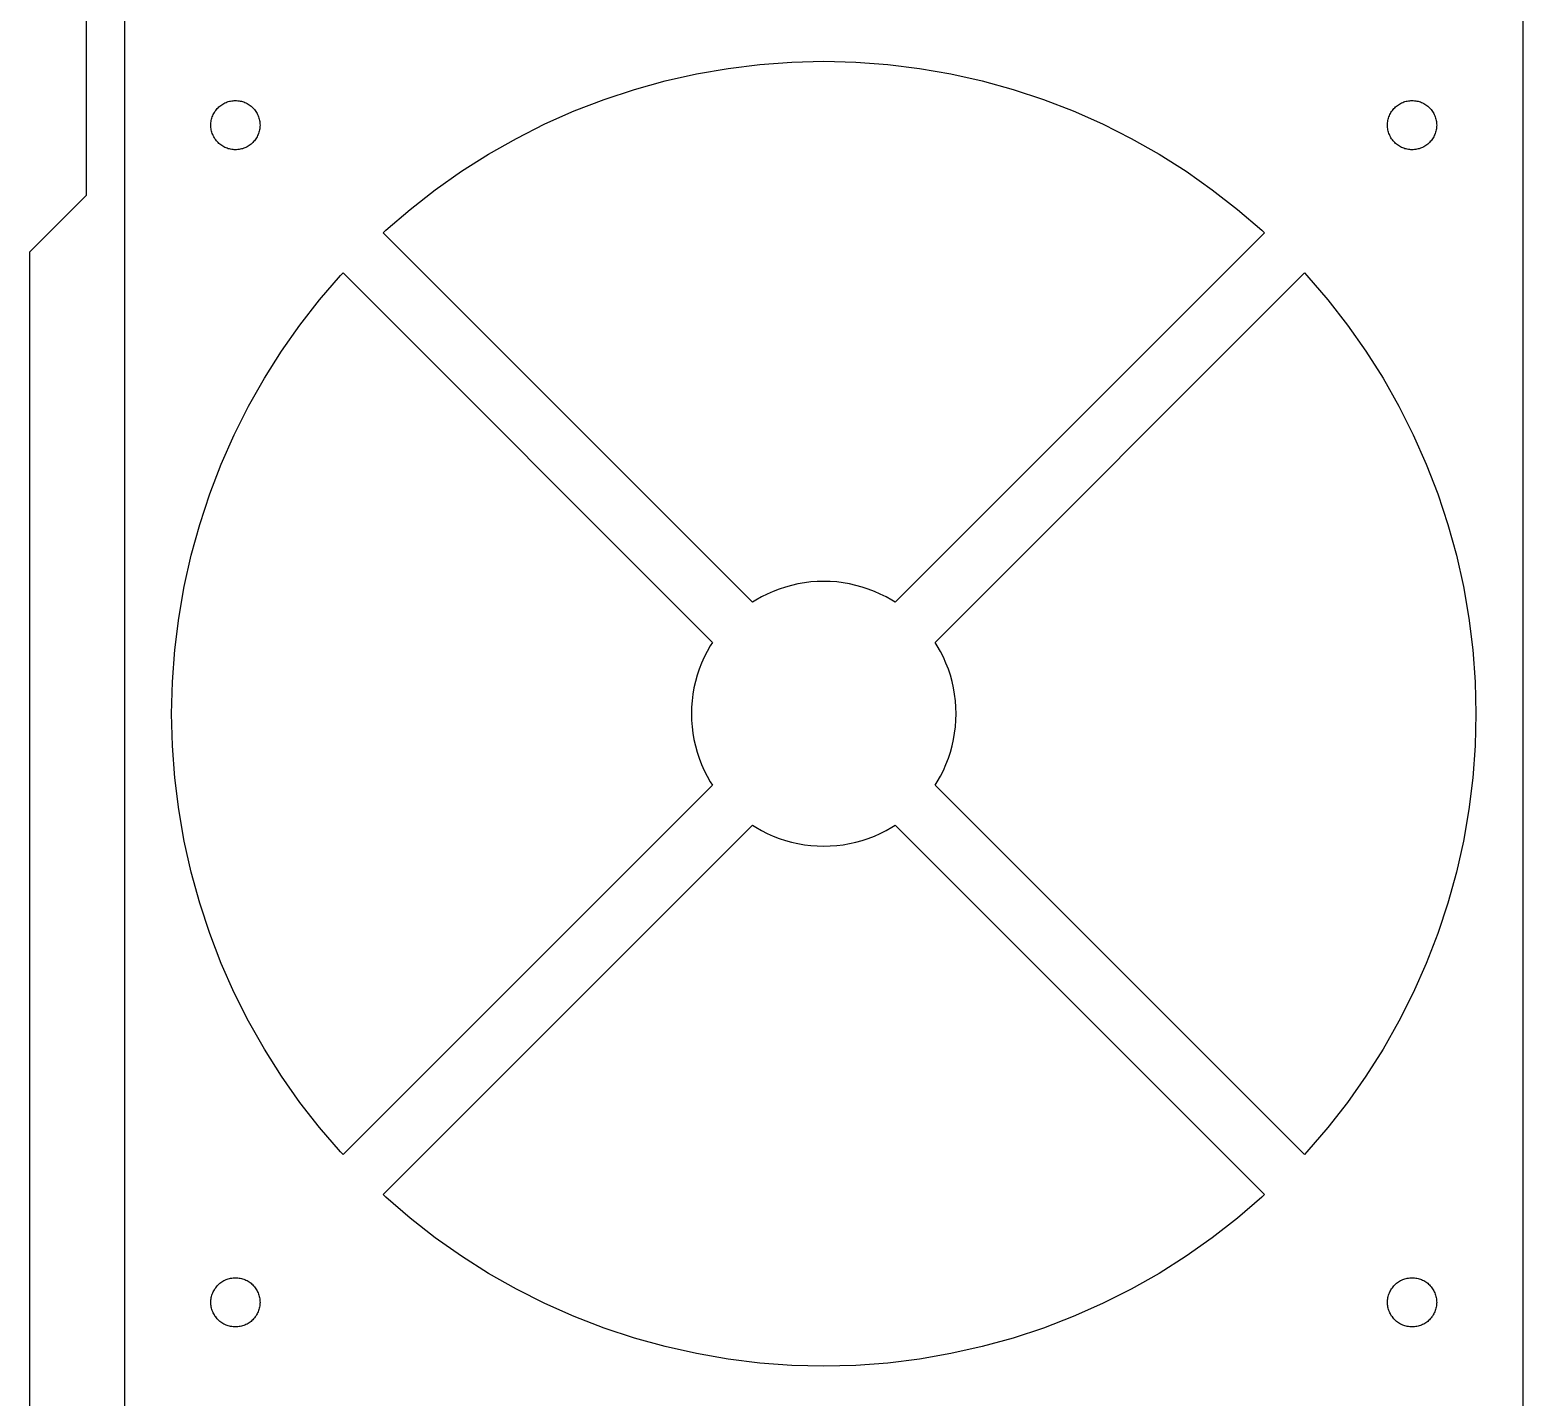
# Model space of a CAD drawing. Header units: metres. Extents: x 4 to 972, y 4 to 512.
# Drawn here: x 714 to 872, y 182 to 326.6 of the extents above; entities that cross this region are included whole.
import ezdxf

# ---------------------------------------------------------------- set-up
doc = ezdxf.new("R2010")
doc.units = ezdxf.units.M

msp = doc.modelspace()

# ---------------------------------------------------------------- linework, layer by layer
for p, q in [((720, 309.088), (720, 354)), ((724, 336), (724, 28)), ((872, 28), (872, 336)), ((784.539, 321.924), (787.876, 322.503)), ((787.876, 322.503), (791.237, 322.918)), ((791.237, 322.918), (794.614, 323.167)), ((794.614, 323.167), (798, 323.25)), ((798, 323.25), (801.386, 323.167)), ((801.386, 323.167), (804.763, 322.918)), ((804.763, 322.918), (808.124, 322.503)), ((808.124, 322.503), (811.461, 321.924)), ((777.97, 320.279), (781.234, 321.182)), ((781.234, 321.182), (784.539, 321.924)), ((811.461, 321.924), (814.766, 321.182)), ((814.766, 321.182), (818.03, 320.279)), ((771.595, 317.998), (774.755, 319.217)), ((774.755, 319.217), (777.97, 320.279)), ((818.03, 320.279), (821.245, 319.217)), ((821.245, 319.217), (824.405, 317.998)), ((733.347, 317.495), (733.399, 317.612)), ((733.399, 317.612), (733.456, 317.726)), ((733.456, 317.726), (733.519, 317.837)), ((733.519, 317.837), (733.588, 317.945)), ((733.588, 317.945), (733.661, 318.049)), ((733.661, 318.049), (733.74, 318.15)), ((733.74, 318.15), (733.823, 318.247)), ((733.823, 318.247), (733.911, 318.339)), ((733.911, 318.339), (734.003, 318.427)), ((734.003, 318.427), (734.1, 318.51)), ((734.1, 318.51), (734.201, 318.589)), ((734.201, 318.589), (734.305, 318.662)), ((734.305, 318.662), (734.413, 318.731)), ((734.413, 318.731), (734.524, 318.794)), ((734.524, 318.794), (734.638, 318.851)), ((734.638, 318.851), (734.755, 318.903)), ((734.755, 318.903), (734.874, 318.949)), ((734.874, 318.949), (734.995, 318.989)), ((734.995, 318.989), (735.118, 319.023)), ((735.118, 319.023), (735.243, 319.051)), ((735.243, 319.051), (735.368, 319.073)), ((735.368, 319.073), (735.495, 319.088)), ((735.495, 319.088), (735.622, 319.098)), ((735.622, 319.098), (735.75, 319.101)), ((735.75, 319.101), (735.878, 319.098)), ((735.878, 319.098), (736.005, 319.088)), ((736.005, 319.088), (736.132, 319.073)), ((736.132, 319.073), (736.257, 319.051)), ((736.257, 319.051), (736.382, 319.023)), ((736.382, 319.023), (736.505, 318.989)), ((736.505, 318.989), (736.626, 318.949)), ((736.626, 318.949), (736.745, 318.903)), ((736.745, 318.903), (736.862, 318.851)), ((736.862, 318.851), (736.976, 318.794)), ((736.976, 318.794), (737.087, 318.731)), ((737.087, 318.731), (737.195, 318.662)), ((737.195, 318.662), (737.299, 318.589)), ((737.299, 318.589), (737.4, 318.51)), ((737.4, 318.51), (737.497, 318.427)), ((737.497, 318.427), (737.589, 318.339)), ((737.589, 318.339), (737.677, 318.247)), ((737.677, 318.247), (737.76, 318.15)), ((737.76, 318.15), (737.839, 318.049)), ((737.839, 318.049), (737.912, 317.945)), ((737.912, 317.945), (737.981, 317.837)), ((737.981, 317.837), (738.044, 317.726)), ((738.044, 317.726), (738.101, 317.612)), ((738.101, 317.612), (738.153, 317.495)), ((768.499, 316.625), (771.595, 317.998)), ((824.405, 317.998), (827.501, 316.625)), ((857.847, 317.495), (857.899, 317.612)), ((857.899, 317.612), (857.956, 317.726)), ((857.956, 317.726), (858.019, 317.837)), ((858.019, 317.837), (858.088, 317.945)), ((858.088, 317.945), (858.161, 318.049)), ((858.161, 318.049), (858.24, 318.15)), ((858.24, 318.15), (858.323, 318.247)), ((858.323, 318.247), (858.411, 318.339)), ((858.411, 318.339), (858.503, 318.427)), ((858.503, 318.427), (858.6, 318.51)), ((858.6, 318.51), (858.701, 318.589)), ((858.701, 318.589), (858.805, 318.662)), ((858.805, 318.662), (858.913, 318.731)), ((858.913, 318.731), (859.024, 318.794)), ((859.024, 318.794), (859.138, 318.851)), ((859.138, 318.851), (859.255, 318.903)), ((859.255, 318.903), (859.374, 318.949)), ((859.374, 318.949), (859.495, 318.989)), ((859.495, 318.989), (859.618, 319.023)), ((859.618, 319.023), (859.743, 319.051)), ((859.743, 319.051), (859.868, 319.073)), ((859.868, 319.073), (859.995, 319.088)), ((859.995, 319.088), (860.122, 319.098)), ((860.122, 319.098), (860.25, 319.101)), ((860.25, 319.101), (860.378, 319.098)), ((860.378, 319.098), (860.505, 319.088)), ((860.505, 319.088), (860.632, 319.073)), ((860.632, 319.073), (860.757, 319.051)), ((860.757, 319.051), (860.882, 319.023)), ((860.882, 319.023), (861.005, 318.989)), ((861.005, 318.989), (861.126, 318.949)), ((861.126, 318.949), (861.245, 318.903)), ((861.245, 318.903), (861.362, 318.851)), ((861.362, 318.851), (861.476, 318.794)), ((861.476, 318.794), (861.587, 318.731)), ((861.587, 318.731), (861.695, 318.662)), ((861.695, 318.662), (861.799, 318.589)), ((861.799, 318.589), (861.9, 318.51)), ((861.9, 318.51), (861.997, 318.427)), ((861.997, 318.427), (862.089, 318.339)), ((862.089, 318.339), (862.177, 318.247)), ((862.177, 318.247), (862.26, 318.15)), ((862.26, 318.15), (862.339, 318.049)), ((862.339, 318.049), (862.412, 317.945)), ((862.412, 317.945), (862.481, 317.837)), ((862.481, 317.837), (862.544, 317.726)), ((862.544, 317.726), (862.601, 317.612)), ((862.601, 317.612), (862.653, 317.495)), ((733.149, 316.5), (733.152, 316.628)), ((733.152, 316.372), (733.149, 316.5)), ((733.152, 316.628), (733.162, 316.755)), ((733.162, 316.245), (733.152, 316.372)), ((733.162, 316.755), (733.177, 316.882)), ((733.177, 316.118), (733.162, 316.245)), ((733.177, 316.882), (733.199, 317.007)), ((733.199, 315.993), (733.177, 316.118)), ((733.199, 317.007), (733.227, 317.132)), ((733.227, 317.132), (733.261, 317.255)), ((733.261, 317.255), (733.301, 317.376)), ((733.301, 317.376), (733.347, 317.495)), ((738.153, 317.495), (738.199, 317.376)), ((738.199, 317.376), (738.239, 317.255)), ((738.239, 317.255), (738.273, 317.132)), ((738.273, 317.132), (738.301, 317.007)), ((738.301, 317.007), (738.323, 316.882)), ((738.323, 316.118), (738.301, 315.993)), ((738.323, 316.882), (738.338, 316.755)), ((738.338, 316.245), (738.323, 316.118)), ((738.338, 316.755), (738.348, 316.628)), ((738.348, 316.372), (738.338, 316.245)), ((738.348, 316.628), (738.351, 316.5)), ((738.351, 316.5), (738.348, 316.372)), ((765.474, 315.103), (768.499, 316.625)), ((827.501, 316.625), (830.526, 315.103)), ((857.649, 316.5), (857.652, 316.628)), ((857.652, 316.372), (857.649, 316.5)), ((857.652, 316.628), (857.662, 316.755)), ((857.662, 316.245), (857.652, 316.372)), ((857.662, 316.755), (857.677, 316.882)), ((857.677, 316.118), (857.662, 316.245)), ((857.677, 316.882), (857.699, 317.007)), ((857.699, 315.993), (857.677, 316.118)), ((857.699, 317.007), (857.727, 317.132)), ((857.727, 317.132), (857.761, 317.255)), ((857.761, 317.255), (857.801, 317.376)), ((857.801, 317.376), (857.847, 317.495)), ((862.653, 317.495), (862.699, 317.376)), ((862.699, 317.376), (862.739, 317.255)), ((862.739, 317.255), (862.773, 317.132)), ((862.773, 317.132), (862.801, 317.007)), ((862.801, 317.007), (862.823, 316.882)), ((862.823, 316.118), (862.801, 315.993)), ((862.823, 316.882), (862.838, 316.755)), ((862.838, 316.245), (862.823, 316.118)), ((862.838, 316.755), (862.848, 316.628)), ((862.848, 316.372), (862.838, 316.245)), ((862.848, 316.628), (862.851, 316.5)), ((862.851, 316.5), (862.848, 316.372)), ((733.227, 315.868), (733.199, 315.993)), ((733.261, 315.745), (733.227, 315.868)), ((733.301, 315.624), (733.261, 315.745)), ((733.347, 315.505), (733.301, 315.624)), ((733.399, 315.388), (733.347, 315.505)), ((733.456, 315.274), (733.399, 315.388)), ((733.519, 315.163), (733.456, 315.274)), ((733.588, 315.055), (733.519, 315.163)), ((733.661, 314.951), (733.588, 315.055)), ((733.74, 314.85), (733.661, 314.951)), ((733.823, 314.753), (733.74, 314.85)), ((733.911, 314.661), (733.823, 314.753)), ((734.003, 314.573), (733.911, 314.661)), ((734.1, 314.49), (734.003, 314.573)), ((734.201, 314.411), (734.1, 314.49)), ((737.4, 314.49), (737.299, 314.411)), ((737.497, 314.573), (737.4, 314.49)), ((737.589, 314.661), (737.497, 314.573)), ((737.677, 314.753), (737.589, 314.661)), ((737.76, 314.85), (737.677, 314.753)), ((737.839, 314.951), (737.76, 314.85)), ((737.912, 315.055), (737.839, 314.951)), ((737.981, 315.163), (737.912, 315.055)), ((738.044, 315.274), (737.981, 315.163)), ((738.101, 315.388), (738.044, 315.274)), ((738.153, 315.505), (738.101, 315.388)), ((738.199, 315.624), (738.153, 315.505)), ((738.239, 315.745), (738.199, 315.624)), ((738.273, 315.868), (738.239, 315.745)), ((738.301, 315.993), (738.273, 315.868)), ((762.527, 313.433), (765.474, 315.103)), ((830.526, 315.103), (833.473, 313.433)), ((857.727, 315.868), (857.699, 315.993)), ((857.761, 315.745), (857.727, 315.868)), ((857.801, 315.624), (857.761, 315.745)), ((857.847, 315.505), (857.801, 315.624)), ((857.899, 315.388), (857.847, 315.505)), ((857.956, 315.274), (857.899, 315.388)), ((858.019, 315.163), (857.956, 315.274)), ((858.088, 315.055), (858.019, 315.163)), ((858.161, 314.951), (858.088, 315.055)), ((858.24, 314.85), (858.161, 314.951)), ((858.323, 314.753), (858.24, 314.85)), ((858.411, 314.661), (858.323, 314.753)), ((858.503, 314.573), (858.411, 314.661)), ((858.6, 314.49), (858.503, 314.573)), ((858.701, 314.411), (858.6, 314.49)), ((861.9, 314.49), (861.799, 314.411)), ((861.997, 314.573), (861.9, 314.49)), ((862.089, 314.661), (861.997, 314.573)), ((862.177, 314.753), (862.089, 314.661)), ((862.26, 314.85), (862.177, 314.753)), ((862.339, 314.951), (862.26, 314.85)), ((862.412, 315.055), (862.339, 314.951)), ((862.481, 315.163), (862.412, 315.055)), ((862.544, 315.274), (862.481, 315.163)), ((862.601, 315.388), (862.544, 315.274)), ((862.653, 315.505), (862.601, 315.388)), ((862.699, 315.624), (862.653, 315.505)), ((862.739, 315.745), (862.699, 315.624)), ((862.773, 315.868), (862.739, 315.745)), ((862.801, 315.993), (862.773, 315.868)), ((734.305, 314.338), (734.201, 314.411)), ((734.413, 314.269), (734.305, 314.338)), ((734.524, 314.206), (734.413, 314.269)), ((734.638, 314.149), (734.524, 314.206)), ((734.755, 314.097), (734.638, 314.149)), ((734.874, 314.051), (734.755, 314.097)), ((734.995, 314.011), (734.874, 314.051)), ((735.118, 313.977), (734.995, 314.011)), ((735.243, 313.949), (735.118, 313.977)), ((735.368, 313.927), (735.243, 313.949)), ((735.495, 313.912), (735.368, 313.927)), ((735.622, 313.902), (735.495, 313.912)), ((735.75, 313.899), (735.622, 313.902)), ((735.878, 313.902), (735.75, 313.899)), ((736.005, 313.912), (735.878, 313.902)), ((736.132, 313.927), (736.005, 313.912)), ((736.257, 313.949), (736.132, 313.927)), ((736.382, 313.977), (736.257, 313.949)), ((736.505, 314.011), (736.382, 313.977)), ((736.626, 314.051), (736.505, 314.011)), ((736.745, 314.097), (736.626, 314.051)), ((736.862, 314.149), (736.745, 314.097)), ((736.976, 314.206), (736.862, 314.149)), ((737.087, 314.269), (736.976, 314.206)), ((737.195, 314.338), (737.087, 314.269)), ((737.299, 314.411), (737.195, 314.338)), ((759.666, 311.621), (762.527, 313.433)), ((833.473, 313.433), (836.334, 311.621)), ((858.805, 314.338), (858.701, 314.411)), ((858.913, 314.269), (858.805, 314.338)), ((859.024, 314.206), (858.913, 314.269)), ((859.138, 314.149), (859.024, 314.206)), ((859.255, 314.097), (859.138, 314.149)), ((859.374, 314.051), (859.255, 314.097)), ((859.495, 314.011), (859.374, 314.051)), ((859.618, 313.977), (859.495, 314.011)), ((859.743, 313.949), (859.618, 313.977)), ((859.868, 313.927), (859.743, 313.949)), ((859.995, 313.912), (859.868, 313.927)), ((860.122, 313.902), (859.995, 313.912)), ((860.25, 313.899), (860.122, 313.902)), ((860.378, 313.902), (860.25, 313.899)), ((860.505, 313.912), (860.378, 313.902)), ((860.632, 313.927), (860.505, 313.912)), ((860.757, 313.949), (860.632, 313.927)), ((860.882, 313.977), (860.757, 313.949)), ((861.005, 314.011), (860.882, 313.977)), ((861.126, 314.051), (861.005, 314.011)), ((861.245, 314.097), (861.126, 314.051)), ((861.362, 314.149), (861.245, 314.097)), ((861.476, 314.206), (861.362, 314.149)), ((861.587, 314.269), (861.476, 314.206)), ((861.695, 314.338), (861.587, 314.269)), ((861.799, 314.411), (861.695, 314.338)), ((756.897, 309.671), (759.666, 311.621)), ((836.334, 311.621), (839.103, 309.671)), ((714, 303.088), (720, 309.088)), ((754.227, 307.588), (756.897, 309.671)), ((839.103, 309.671), (841.773, 307.588)), ((751.662, 305.376), (754.227, 307.588)), ((841.773, 307.588), (844.338, 305.376)), ((751.383, 305.11), (751.662, 305.376)), ((790.455, 266.038), (751.383, 305.11)), ((844.617, 305.11), (805.545, 266.038)), ((844.338, 305.376), (844.617, 305.11)), ((714, 60.9117), (714, 303.088)), ((744.662, 298.023), (746.874, 300.588)), ((746.874, 300.588), (747.14, 300.867)), ((747.14, 300.867), (786.212, 261.795)), ((809.788, 261.795), (848.86, 300.867)), ((848.86, 300.867), (849.126, 300.588)), ((849.126, 300.588), (851.338, 298.023)), ((742.579, 295.353), (744.662, 298.023)), ((851.338, 298.023), (853.421, 295.353)), ((740.629, 292.584), (742.579, 295.353)), ((853.421, 295.353), (855.371, 292.584)), ((738.817, 289.723), (740.629, 292.584)), ((855.371, 292.584), (857.183, 289.723)), ((737.147, 286.776), (738.817, 289.723)), ((857.183, 289.723), (858.853, 286.776)), ((735.625, 283.751), (737.147, 286.776)), ((858.853, 286.776), (860.375, 283.751)), ((734.252, 280.655), (735.625, 283.751)), ((860.375, 283.751), (861.748, 280.655)), ((733.033, 277.495), (734.252, 280.655)), ((861.748, 280.655), (862.967, 277.495)), ((731.971, 274.28), (733.033, 277.495)), ((862.967, 277.495), (864.029, 274.28)), ((731.068, 271.016), (731.971, 274.28)), ((864.029, 274.28), (864.932, 271.016)), ((730.326, 267.711), (731.068, 271.016)), ((864.932, 271.016), (865.674, 267.711)), ((729.747, 264.374), (730.326, 267.711)), ((792.642, 267.184), (792.014, 266.906)), ((793.284, 267.432), (792.642, 267.184)), ((793.936, 267.647), (793.284, 267.432)), ((794.598, 267.83), (793.936, 267.647)), ((795.269, 267.981), (794.598, 267.83)), ((795.946, 268.098), (795.269, 267.981)), ((796.628, 268.183), (795.946, 268.098)), ((797.313, 268.233), (796.628, 268.183)), ((798, 268.25), (797.313, 268.233)), ((798.687, 268.233), (798, 268.25)), ((799.372, 268.183), (798.687, 268.233)), ((800.054, 268.098), (799.372, 268.183)), ((800.731, 267.981), (800.054, 268.098)), ((801.402, 267.83), (800.731, 267.981)), ((802.064, 267.647), (801.402, 267.83)), ((802.716, 267.432), (802.064, 267.647)), ((803.358, 267.184), (802.716, 267.432)), ((803.986, 266.906), (803.358, 267.184)), ((865.674, 267.711), (866.253, 264.374)), ((790.803, 266.258), (790.455, 266.038)), ((791.4, 266.597), (790.803, 266.258)), ((792.014, 266.906), (791.4, 266.597)), ((804.6, 266.597), (803.986, 266.906)), ((805.197, 266.258), (804.6, 266.597)), ((805.545, 266.038), (805.197, 266.258)), ((729.332, 261.013), (729.747, 264.374)), ((866.253, 264.374), (866.668, 261.013)), ((729.083, 257.636), (729.332, 261.013)), ((785.653, 260.85), (785.344, 260.236)), ((785.992, 261.447), (785.653, 260.85)), ((786.212, 261.795), (785.992, 261.447)), ((810.008, 261.447), (809.788, 261.795)), ((810.347, 260.85), (810.008, 261.447)), ((810.656, 260.236), (810.347, 260.85)), ((866.668, 261.013), (866.917, 257.636)), ((785.066, 259.608), (784.818, 258.966)), ((785.344, 260.236), (785.066, 259.608)), ((810.934, 259.608), (810.656, 260.236)), ((811.182, 258.966), (810.934, 259.608)), ((729, 254.25), (729.083, 257.636)), ((784.42, 257.652), (784.269, 256.981)), ((784.603, 258.314), (784.42, 257.652)), ((784.818, 258.966), (784.603, 258.314)), ((811.397, 258.314), (811.182, 258.966)), ((811.58, 257.652), (811.397, 258.314)), ((811.731, 256.981), (811.58, 257.652)), ((866.917, 257.636), (867, 254.25)), ((784.152, 256.304), (784.067, 255.622)), ((784.269, 256.981), (784.152, 256.304)), ((811.848, 256.304), (811.731, 256.981)), ((811.933, 255.622), (811.848, 256.304)), ((784.017, 254.937), (784, 254.25)), ((784.067, 255.622), (784.017, 254.937)), ((811.983, 254.937), (811.933, 255.622)), ((812, 254.25), (811.983, 254.937)), ((729.083, 250.864), (729, 254.25)), ((784, 254.25), (784.017, 253.563)), ((784.017, 253.563), (784.067, 252.878)), ((784.067, 252.878), (784.152, 252.196)), ((811.848, 252.196), (811.933, 252.878)), ((811.933, 252.878), (811.983, 253.563)), ((811.983, 253.563), (812, 254.25)), ((867, 254.25), (866.917, 250.864)), ((784.152, 252.196), (784.269, 251.519)), ((784.269, 251.519), (784.42, 250.848)), ((811.58, 250.848), (811.731, 251.519)), ((811.731, 251.519), (811.848, 252.196)), ((729.332, 247.487), (729.083, 250.864)), ((784.42, 250.848), (784.603, 250.186)), ((784.603, 250.186), (784.818, 249.534)), ((811.182, 249.534), (811.397, 250.186)), ((811.397, 250.186), (811.58, 250.848)), ((866.917, 250.864), (866.668, 247.487)), ((784.818, 249.534), (785.066, 248.892)), ((785.066, 248.892), (785.344, 248.264)), ((785.344, 248.264), (785.653, 247.65)), ((810.347, 247.65), (810.656, 248.264)), ((810.656, 248.264), (810.934, 248.892)), ((810.934, 248.892), (811.182, 249.534)), ((729.747, 244.126), (729.332, 247.487)), ((786.212, 246.705), (747.14, 207.633)), ((785.653, 247.65), (785.992, 247.053)), ((785.992, 247.053), (786.212, 246.705)), ((809.788, 246.705), (810.008, 247.053)), ((848.86, 207.633), (809.788, 246.705)), ((810.008, 247.053), (810.347, 247.65)), ((866.668, 247.487), (866.253, 244.126)), ((730.326, 240.789), (729.747, 244.126)), ((866.253, 244.126), (865.674, 240.789)), ((751.383, 203.39), (790.455, 242.462)), ((790.455, 242.462), (790.803, 242.242)), ((790.803, 242.242), (791.4, 241.903)), ((791.4, 241.903), (792.014, 241.594)), ((803.986, 241.594), (804.6, 241.903)), ((804.6, 241.903), (805.197, 242.242)), ((805.197, 242.242), (805.545, 242.462)), ((805.545, 242.462), (844.617, 203.39)), ((731.068, 237.484), (730.326, 240.789)), ((792.014, 241.594), (792.642, 241.316)), ((792.642, 241.316), (793.284, 241.068)), ((793.284, 241.068), (793.936, 240.853)), ((793.936, 240.853), (794.598, 240.67)), ((794.598, 240.67), (795.269, 240.519)), ((795.269, 240.519), (795.946, 240.402)), ((795.946, 240.402), (796.628, 240.317)), ((796.628, 240.317), (797.313, 240.267)), ((797.313, 240.267), (798, 240.25)), ((798, 240.25), (798.687, 240.267)), ((798.687, 240.267), (799.372, 240.317)), ((799.372, 240.317), (800.054, 240.402)), ((800.054, 240.402), (800.731, 240.519)), ((800.731, 240.519), (801.402, 240.67)), ((801.402, 240.67), (802.064, 240.853)), ((802.064, 240.853), (802.716, 241.068)), ((802.716, 241.068), (803.358, 241.316)), ((803.358, 241.316), (803.986, 241.594)), ((865.674, 240.789), (864.932, 237.484)), ((731.971, 234.22), (731.068, 237.484)), ((864.932, 237.484), (864.029, 234.22)), ((733.033, 231.005), (731.971, 234.22)), ((864.029, 234.22), (862.967, 231.005)), ((734.252, 227.845), (733.033, 231.005)), ((862.967, 231.005), (861.748, 227.845)), ((735.625, 224.749), (734.252, 227.845)), ((861.748, 227.845), (860.375, 224.749)), ((737.147, 221.724), (735.625, 224.749)), ((860.375, 224.749), (858.853, 221.724)), ((738.817, 218.777), (737.147, 221.724)), ((858.853, 221.724), (857.183, 218.777)), ((740.629, 215.916), (738.817, 218.777)), ((857.183, 218.777), (855.371, 215.916)), ((742.579, 213.147), (740.629, 215.916)), ((855.371, 215.916), (853.421, 213.147)), ((744.662, 210.477), (742.579, 213.147)), ((853.421, 213.147), (851.338, 210.477)), ((746.874, 207.912), (744.662, 210.477)), ((851.338, 210.477), (849.126, 207.912)), ((747.14, 207.633), (746.874, 207.912)), ((849.126, 207.912), (848.86, 207.633)), ((751.662, 203.124), (751.383, 203.39)), ((754.227, 200.912), (751.662, 203.124)), ((844.338, 203.124), (841.773, 200.912)), ((844.617, 203.39), (844.338, 203.124)), ((756.897, 198.829), (754.227, 200.912)), ((841.773, 200.912), (839.103, 198.829)), ((759.666, 196.879), (756.897, 198.829)), ((839.103, 198.829), (836.334, 196.879)), ((762.527, 195.067), (759.666, 196.879)), ((836.334, 196.879), (833.473, 195.067)), ((734.524, 194.294), (734.638, 194.351)), ((734.638, 194.351), (734.755, 194.403)), ((734.755, 194.403), (734.874, 194.449)), ((734.874, 194.449), (734.995, 194.489)), ((734.995, 194.489), (735.118, 194.523)), ((735.118, 194.523), (735.243, 194.551)), ((735.243, 194.551), (735.368, 194.573)), ((735.368, 194.573), (735.495, 194.588)), ((735.495, 194.588), (735.622, 194.598)), ((735.622, 194.598), (735.75, 194.601)), ((735.75, 194.601), (735.878, 194.598)), ((735.878, 194.598), (736.005, 194.588)), ((736.005, 194.588), (736.132, 194.573)), ((736.132, 194.573), (736.257, 194.551)), ((736.257, 194.551), (736.382, 194.523)), ((736.382, 194.523), (736.505, 194.489)), ((736.505, 194.489), (736.626, 194.449)), ((736.626, 194.449), (736.745, 194.403)), ((736.745, 194.403), (736.862, 194.351)), ((736.862, 194.351), (736.976, 194.294)), ((765.474, 193.397), (762.527, 195.067)), ((833.473, 195.067), (830.526, 193.397)), ((859.024, 194.294), (859.138, 194.351)), ((859.138, 194.351), (859.255, 194.403)), ((859.255, 194.403), (859.374, 194.449)), ((859.374, 194.449), (859.495, 194.489)), ((859.495, 194.489), (859.618, 194.523)), ((859.618, 194.523), (859.743, 194.551)), ((859.743, 194.551), (859.868, 194.573)), ((859.868, 194.573), (859.995, 194.588)), ((859.995, 194.588), (860.122, 194.598)), ((860.122, 194.598), (860.25, 194.601)), ((860.25, 194.601), (860.378, 194.598)), ((860.378, 194.598), (860.505, 194.588)), ((860.505, 194.588), (860.632, 194.573)), ((860.632, 194.573), (860.757, 194.551)), ((860.757, 194.551), (860.882, 194.523)), ((860.882, 194.523), (861.005, 194.489)), ((861.005, 194.489), (861.126, 194.449)), ((861.126, 194.449), (861.245, 194.403)), ((861.245, 194.403), (861.362, 194.351)), ((861.362, 194.351), (861.476, 194.294)), ((733.261, 192.755), (733.301, 192.876)), ((733.301, 192.876), (733.347, 192.995)), ((733.347, 192.995), (733.399, 193.112)), ((733.399, 193.112), (733.456, 193.226)), ((733.456, 193.226), (733.519, 193.337)), ((733.519, 193.337), (733.588, 193.445)), ((733.588, 193.445), (733.661, 193.549)), ((733.661, 193.549), (733.74, 193.65)), ((733.74, 193.65), (733.823, 193.747)), ((733.823, 193.747), (733.911, 193.839)), ((733.911, 193.839), (734.003, 193.927)), ((734.003, 193.927), (734.1, 194.01)), ((734.1, 194.01), (734.201, 194.089)), ((734.201, 194.089), (734.305, 194.162)), ((734.305, 194.162), (734.413, 194.231)), ((734.413, 194.231), (734.524, 194.294)), ((736.976, 194.294), (737.087, 194.231)), ((737.087, 194.231), (737.195, 194.162)), ((737.195, 194.162), (737.299, 194.089)), ((737.299, 194.089), (737.4, 194.01)), ((737.4, 194.01), (737.497, 193.927)), ((737.497, 193.927), (737.589, 193.839)), ((737.589, 193.839), (737.677, 193.747)), ((737.677, 193.747), (737.76, 193.65)), ((737.76, 193.65), (737.839, 193.549)), ((737.839, 193.549), (737.912, 193.445)), ((737.912, 193.445), (737.981, 193.337)), ((737.981, 193.337), (738.044, 193.226)), ((738.044, 193.226), (738.101, 193.112)), ((738.101, 193.112), (738.153, 192.995)), ((738.153, 192.995), (738.199, 192.876)), ((738.199, 192.876), (738.239, 192.755)), ((768.499, 191.875), (765.474, 193.397)), ((830.526, 193.397), (827.501, 191.875)), ((857.761, 192.755), (857.801, 192.876)), ((857.801, 192.876), (857.847, 192.995)), ((857.847, 192.995), (857.899, 193.112)), ((857.899, 193.112), (857.956, 193.226)), ((857.956, 193.226), (858.019, 193.337)), ((858.019, 193.337), (858.088, 193.445)), ((858.088, 193.445), (858.161, 193.549)), ((858.161, 193.549), (858.24, 193.65)), ((858.24, 193.65), (858.323, 193.747)), ((858.323, 193.747), (858.411, 193.839)), ((858.411, 193.839), (858.503, 193.927)), ((858.503, 193.927), (858.6, 194.01)), ((858.6, 194.01), (858.701, 194.089)), ((858.701, 194.089), (858.805, 194.162)), ((858.805, 194.162), (858.913, 194.231)), ((858.913, 194.231), (859.024, 194.294)), ((861.476, 194.294), (861.587, 194.231)), ((861.587, 194.231), (861.695, 194.162)), ((861.695, 194.162), (861.799, 194.089)), ((861.799, 194.089), (861.9, 194.01)), ((861.9, 194.01), (861.997, 193.927)), ((861.997, 193.927), (862.089, 193.839)), ((862.089, 193.839), (862.177, 193.747)), ((862.177, 193.747), (862.26, 193.65)), ((862.26, 193.65), (862.339, 193.549)), ((862.339, 193.549), (862.412, 193.445)), ((862.412, 193.445), (862.481, 193.337)), ((862.481, 193.337), (862.544, 193.226)), ((862.544, 193.226), (862.601, 193.112)), ((862.601, 193.112), (862.653, 192.995)), ((862.653, 192.995), (862.699, 192.876)), ((862.699, 192.876), (862.739, 192.755)), ((733.149, 192), (733.152, 192.128)), ((733.152, 191.872), (733.149, 192)), ((733.152, 192.128), (733.162, 192.255)), ((733.162, 191.745), (733.152, 191.872)), ((733.162, 192.255), (733.177, 192.382)), ((733.177, 191.618), (733.162, 191.745)), ((733.177, 192.382), (733.199, 192.507)), ((733.199, 191.493), (733.177, 191.618)), ((733.199, 192.507), (733.227, 192.632)), ((733.227, 191.368), (733.199, 191.493)), ((733.227, 192.632), (733.261, 192.755)), ((733.261, 191.245), (733.227, 191.368)), ((733.301, 191.124), (733.261, 191.245)), ((738.239, 191.245), (738.199, 191.124)), ((738.239, 192.755), (738.273, 192.632)), ((738.273, 191.368), (738.239, 191.245)), ((738.273, 192.632), (738.301, 192.507)), ((738.301, 191.493), (738.273, 191.368)), ((738.301, 192.507), (738.323, 192.382)), ((738.323, 191.618), (738.301, 191.493)), ((738.323, 192.382), (738.338, 192.255)), ((738.338, 191.745), (738.323, 191.618)), ((738.338, 192.255), (738.348, 192.128)), ((738.348, 191.872), (738.338, 191.745)), ((738.348, 192.128), (738.351, 192)), ((738.351, 192), (738.348, 191.872)), ((771.595, 190.502), (768.499, 191.875)), ((827.501, 191.875), (824.405, 190.502)), ((857.649, 192), (857.652, 192.128)), ((857.652, 191.872), (857.649, 192)), ((857.652, 192.128), (857.662, 192.255)), ((857.662, 191.745), (857.652, 191.872)), ((857.662, 192.255), (857.677, 192.382)), ((857.677, 191.618), (857.662, 191.745)), ((857.677, 192.382), (857.699, 192.507)), ((857.699, 191.493), (857.677, 191.618)), ((857.699, 192.507), (857.727, 192.632)), ((857.727, 191.368), (857.699, 191.493)), ((857.727, 192.632), (857.761, 192.755)), ((857.761, 191.245), (857.727, 191.368)), ((857.801, 191.124), (857.761, 191.245)), ((862.739, 191.245), (862.699, 191.124)), ((862.739, 192.755), (862.773, 192.632)), ((862.773, 191.368), (862.739, 191.245)), ((862.773, 192.632), (862.801, 192.507)), ((862.801, 191.493), (862.773, 191.368)), ((862.801, 192.507), (862.823, 192.382)), ((862.823, 191.618), (862.801, 191.493)), ((862.823, 192.382), (862.838, 192.255)), ((862.838, 191.745), (862.823, 191.618)), ((862.838, 192.255), (862.848, 192.128)), ((862.848, 191.872), (862.838, 191.745)), ((862.848, 192.128), (862.851, 192)), ((862.851, 192), (862.848, 191.872)), ((733.347, 191.005), (733.301, 191.124)), ((733.399, 190.888), (733.347, 191.005)), ((733.456, 190.774), (733.399, 190.888)), ((733.519, 190.663), (733.456, 190.774)), ((733.588, 190.555), (733.519, 190.663)), ((733.661, 190.451), (733.588, 190.555)), ((733.74, 190.35), (733.661, 190.451)), ((733.823, 190.253), (733.74, 190.35)), ((733.911, 190.161), (733.823, 190.253)), ((734.003, 190.073), (733.911, 190.161)), ((734.1, 189.99), (734.003, 190.073)), ((734.201, 189.911), (734.1, 189.99)), ((734.305, 189.838), (734.201, 189.911)), ((734.413, 189.769), (734.305, 189.838)), ((734.524, 189.706), (734.413, 189.769)), ((734.638, 189.649), (734.524, 189.706)), ((734.755, 189.597), (734.638, 189.649)), ((736.862, 189.649), (736.745, 189.597)), ((736.976, 189.706), (736.862, 189.649)), ((737.087, 189.769), (736.976, 189.706)), ((737.195, 189.838), (737.087, 189.769)), ((737.299, 189.911), (737.195, 189.838)), ((737.4, 189.99), (737.299, 189.911)), ((737.497, 190.073), (737.4, 189.99)), ((737.589, 190.161), (737.497, 190.073)), ((737.677, 190.253), (737.589, 190.161)), ((737.76, 190.35), (737.677, 190.253)), ((737.839, 190.451), (737.76, 190.35)), ((737.912, 190.555), (737.839, 190.451)), ((737.981, 190.663), (737.912, 190.555)), ((738.044, 190.774), (737.981, 190.663)), ((738.101, 190.888), (738.044, 190.774)), ((738.153, 191.005), (738.101, 190.888)), ((738.199, 191.124), (738.153, 191.005)), ((774.755, 189.283), (771.595, 190.502)), ((824.405, 190.502), (821.245, 189.283)), ((857.847, 191.005), (857.801, 191.124)), ((857.899, 190.888), (857.847, 191.005)), ((857.956, 190.774), (857.899, 190.888)), ((858.019, 190.663), (857.956, 190.774)), ((858.088, 190.555), (858.019, 190.663)), ((858.161, 190.451), (858.088, 190.555)), ((858.24, 190.35), (858.161, 190.451)), ((858.323, 190.253), (858.24, 190.35)), ((858.411, 190.161), (858.323, 190.253)), ((858.503, 190.073), (858.411, 190.161)), ((858.6, 189.99), (858.503, 190.073)), ((858.701, 189.911), (858.6, 189.99)), ((858.805, 189.838), (858.701, 189.911)), ((858.913, 189.769), (858.805, 189.838)), ((859.024, 189.706), (858.913, 189.769)), ((859.138, 189.649), (859.024, 189.706)), ((859.255, 189.597), (859.138, 189.649)), ((861.362, 189.649), (861.245, 189.597)), ((861.476, 189.706), (861.362, 189.649)), ((861.587, 189.769), (861.476, 189.706)), ((861.695, 189.838), (861.587, 189.769)), ((861.799, 189.911), (861.695, 189.838)), ((861.9, 189.99), (861.799, 189.911)), ((861.997, 190.073), (861.9, 189.99)), ((862.089, 190.161), (861.997, 190.073)), ((862.177, 190.253), (862.089, 190.161)), ((862.26, 190.35), (862.177, 190.253)), ((862.339, 190.451), (862.26, 190.35)), ((862.412, 190.555), (862.339, 190.451)), ((862.481, 190.663), (862.412, 190.555)), ((862.544, 190.774), (862.481, 190.663)), ((862.601, 190.888), (862.544, 190.774)), ((862.653, 191.005), (862.601, 190.888)), ((862.699, 191.124), (862.653, 191.005)), ((734.874, 189.551), (734.755, 189.597)), ((734.995, 189.511), (734.874, 189.551)), ((735.118, 189.477), (734.995, 189.511)), ((735.243, 189.449), (735.118, 189.477)), ((735.368, 189.427), (735.243, 189.449)), ((735.495, 189.412), (735.368, 189.427)), ((735.622, 189.402), (735.495, 189.412)), ((735.75, 189.399), (735.622, 189.402)), ((735.878, 189.402), (735.75, 189.399)), ((736.005, 189.412), (735.878, 189.402)), ((736.132, 189.427), (736.005, 189.412)), ((736.257, 189.449), (736.132, 189.427)), ((736.382, 189.477), (736.257, 189.449)), ((736.505, 189.511), (736.382, 189.477)), ((736.626, 189.551), (736.505, 189.511)), ((736.745, 189.597), (736.626, 189.551)), ((777.97, 188.221), (774.755, 189.283)), ((781.234, 187.318), (777.97, 188.221)), ((818.03, 188.221), (814.766, 187.318)), ((821.245, 189.283), (818.03, 188.221)), ((859.374, 189.551), (859.255, 189.597)), ((859.495, 189.511), (859.374, 189.551)), ((859.618, 189.477), (859.495, 189.511)), ((859.743, 189.449), (859.618, 189.477)), ((859.868, 189.427), (859.743, 189.449)), ((859.995, 189.412), (859.868, 189.427)), ((860.122, 189.402), (859.995, 189.412)), ((860.25, 189.399), (860.122, 189.402)), ((860.378, 189.402), (860.25, 189.399)), ((860.505, 189.412), (860.378, 189.402)), ((860.632, 189.427), (860.505, 189.412)), ((860.757, 189.449), (860.632, 189.427)), ((860.882, 189.477), (860.757, 189.449)), ((861.005, 189.511), (860.882, 189.477)), ((861.126, 189.551), (861.005, 189.511)), ((861.245, 189.597), (861.126, 189.551)), ((784.539, 186.576), (781.234, 187.318)), ((787.876, 185.997), (784.539, 186.576)), ((811.461, 186.576), (808.124, 185.997)), ((814.766, 187.318), (811.461, 186.576)), ((791.237, 185.582), (787.876, 185.997)), ((794.614, 185.333), (791.237, 185.582)), ((798, 185.25), (794.614, 185.333)), ((801.386, 185.333), (798, 185.25)), ((804.763, 185.582), (801.386, 185.333)), ((808.124, 185.997), (804.763, 185.582))]:
    msp.add_line(p, q)

doc.saveas('drawing.dxf')
